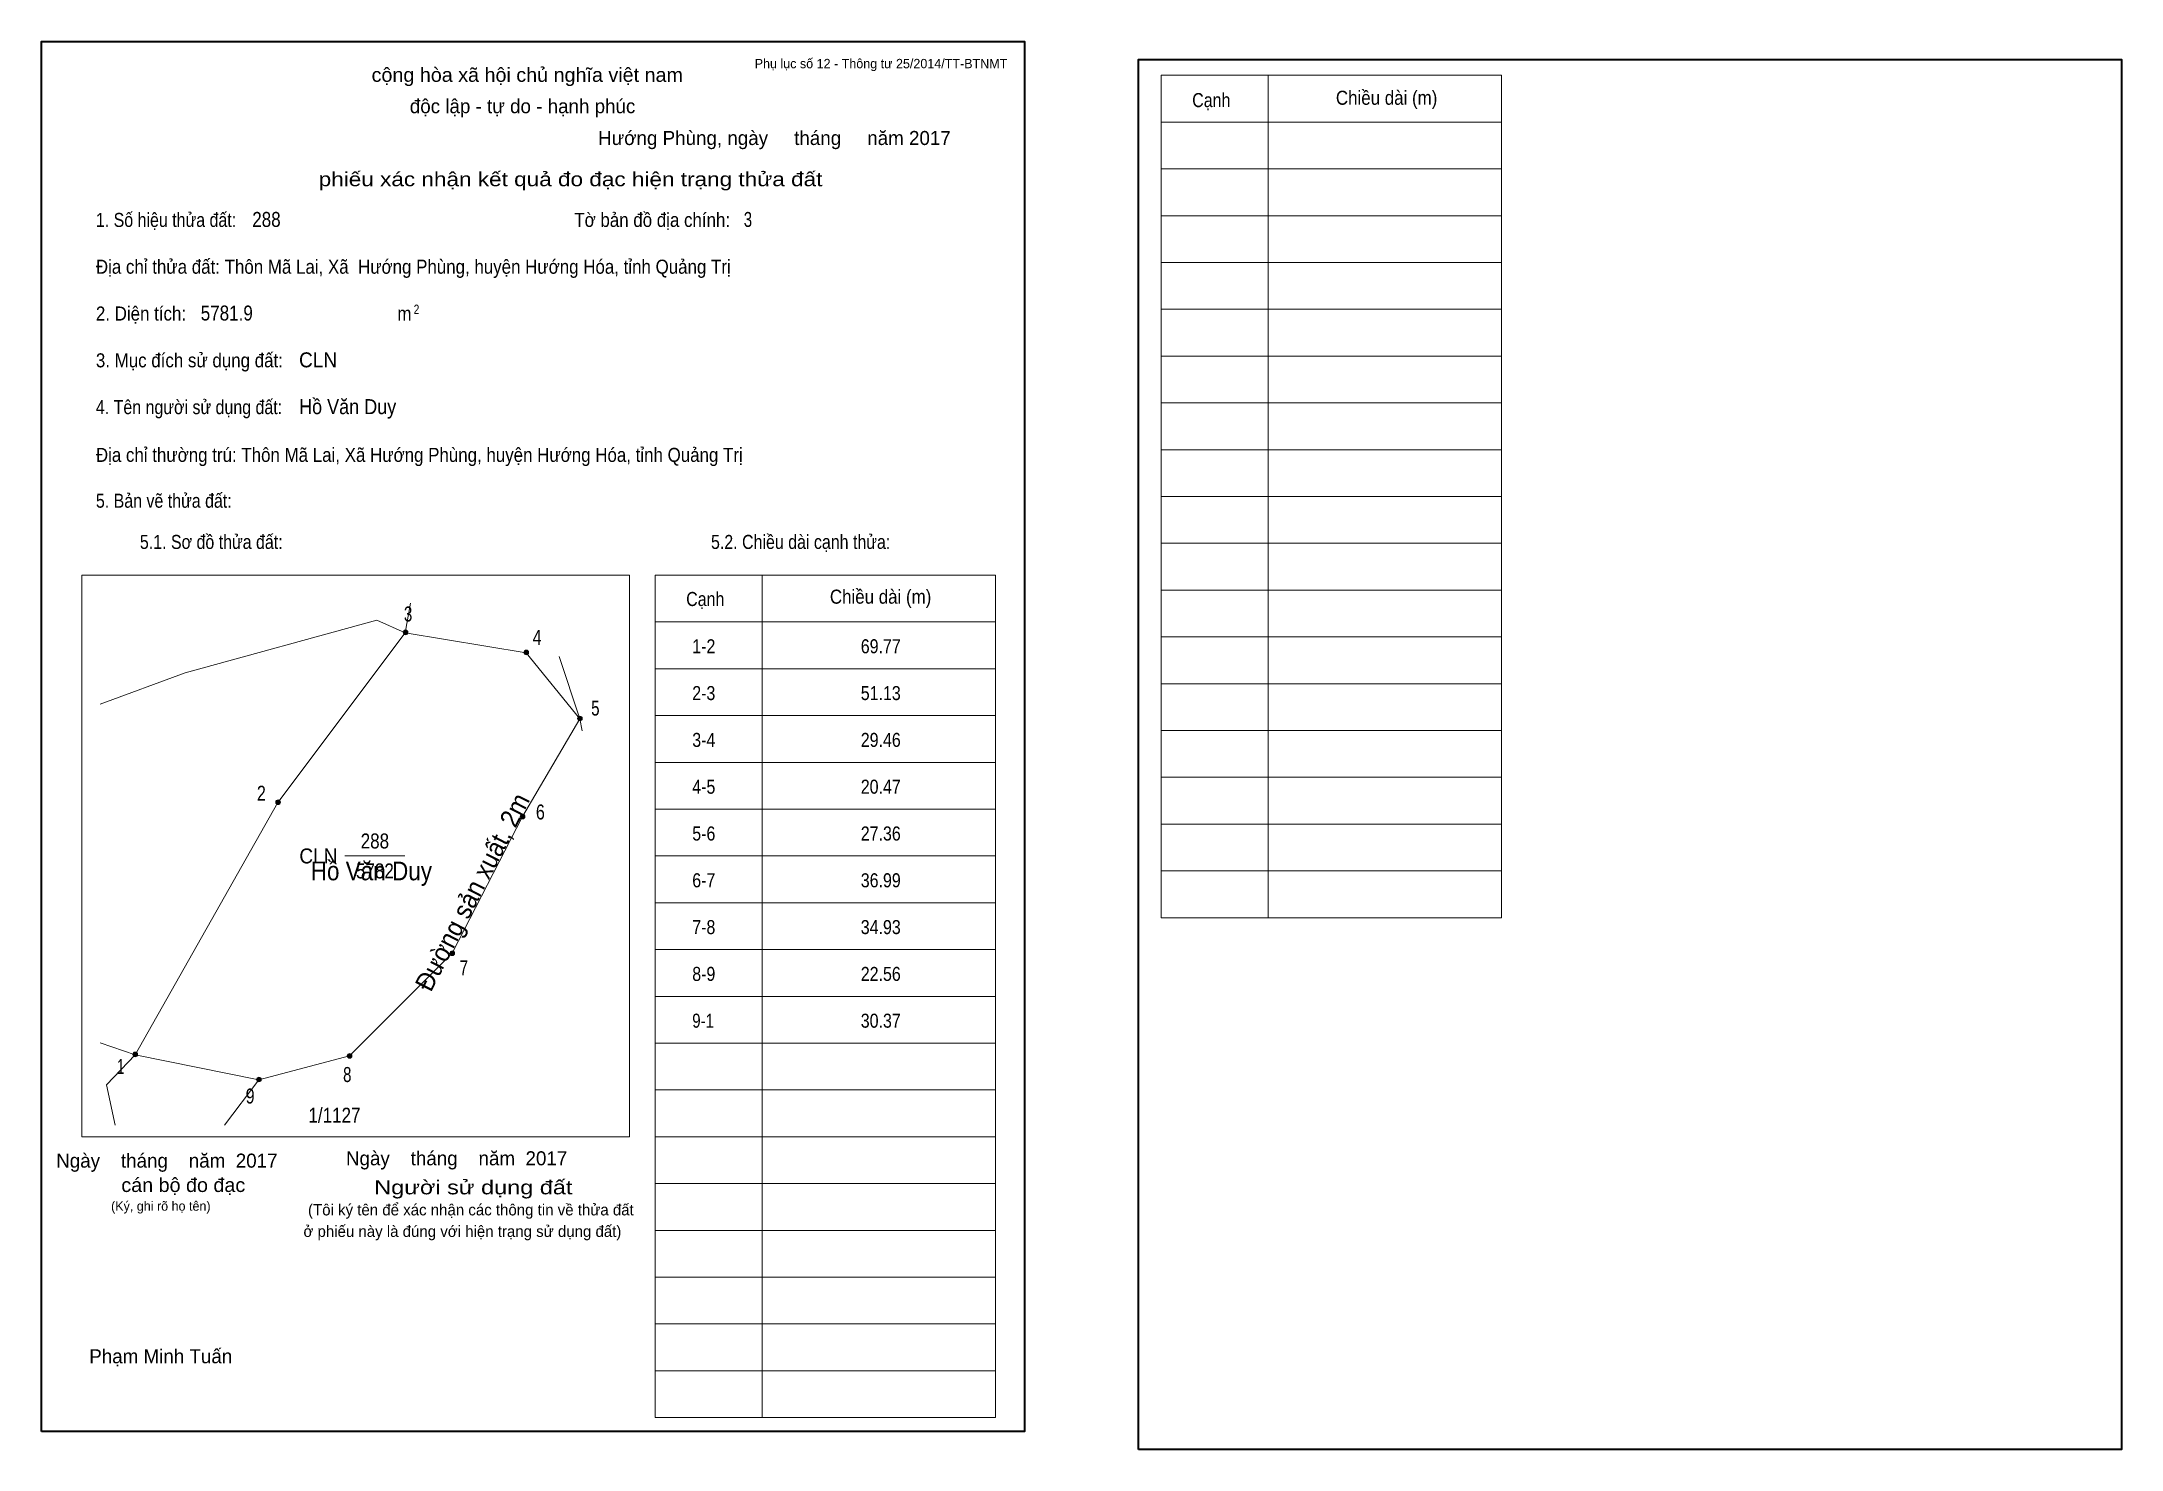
# Model space of a CAD drawing. Header units: centimetres. Extents: x 0 to 44.4, y -0.4 to 29.7.
import ezdxf
from ezdxf.enums import TextEntityAlignment as Align

# ---------------------------------------------------------------- set-up
doc = ezdxf.new("R2010")
doc.units = ezdxf.units.CM
doc.header["$LTSCALE"] = 0.12
for name, color, linetype in [('2', 7, 'Continuous'), ('30', 7, 'Continuous'), ('34', 7, 'Continuous')]:
    doc.layers.add(name, color=color, linetype=linetype)
for name, color, linetype, lineweight in [('32', 7, 'Continuous', 13), ('33', 7, 'Continuous', 13), ('6', 7, 'Continuous', 13), ('63', 7, 'Continuous', 13)]:
    doc.layers.add(name, color=color, linetype=linetype, lineweight=lineweight)

msp = doc.modelspace()

# ---------------------------------------------------------------- hatches: boundary and pattern name
at = {"layer": '32'}
for points in [[(7.8252, 17.0771, 1), (7.7252, 17.0771, 1)], [(10.4046, 16.6475, 1), (10.3046, 16.6475, 1)], [(11.5504, 15.2371, 1), (11.4504, 15.2371, 1)], [(5.1011, 13.4477, 1), (5.0011, 13.4477, 1)], [(10.3264, 13.1397, 1), (10.2264, 13.1397, 1)], [(8.8228, 10.2212, 1), (8.7228, 10.2212, 1)], [(2.0504, 8.0582, 1), (1.9504, 8.0582, 1)], [(6.6305, 8.0289, 1), (6.5305, 8.0289, 1)], [(4.6928, 7.5238, 1), (4.5928, 7.5238, 1)]]:
    msp.add_hatch(color=256, dxfattribs=at).paths.add_polyline_path(points)

# ---------------------------------------------------------------- linework, layer by layer
for centre in [(7.7752, 17.0771), (10.3546, 16.6475), (11.5004, 15.2371), (5.0511, 13.4477), (10.2764, 13.1397), (8.7728, 10.2212), (2.0004, 8.0582), (6.5805, 8.0289), (4.6428, 7.5238)]:
    msp.add_circle(centre, 0.05, dxfattribs=at)
at = {"layer": '33'}
msp.add_line((6.48, 12.3), (7.76, 12.3), dxfattribs=at)
at = {"layer": '6'}
for p, q in [((7.77, 17.07), (7.16, 17.34)), ((7.77, 17.07), (7.88, 17.7)), ((11.06, 16.56), (11.5, 15.23)), ((11.55, 14.97), (11.5, 15.23)), ((4.64, 7.52), (2, 8.05)), ((4.64, 7.52), (3.91, 6.55))]:
    msp.add_line(p, q, dxfattribs=at)
for points in [[(1.25, 15.54), (3.07, 16.21), (7.16, 17.34)], [(7.77, 17.07), (5.05, 13.44), (2, 8.05)], [(7.77, 17.07), (10.35, 16.64), (11.5, 15.23)], [(4.64, 7.52), (6.58, 8.03), (8.77, 10.22), (10.27, 13.14), (11.5, 15.23)], [(1.57, 6.55), (1.39, 7.41), (2, 8.05), (1.25, 8.31)]]:
    msp.add_lwpolyline(points, dxfattribs=at)
at = {"layer": '63'}
for p, q in [((23.92, 28.98), (31.19, 28.98)), ((23.92, 10.98), (23.92, 28.98)), ((26.2, 10.98), (26.2, 28.98)), ((31.19, 10.98), (31.19, 28.98)), ((23.92, 27.98), (31.19, 27.98)), ((23.92, 26.98), (31.19, 26.98)), ((23.92, 25.98), (31.19, 25.98)), ((23.92, 24.98), (31.19, 24.98)), ((23.92, 23.98), (31.19, 23.98)), ((23.92, 22.98), (31.19, 22.98)), ((23.92, 21.98), (31.19, 21.98)), ((23.92, 20.98), (31.19, 20.98)), ((23.92, 19.98), (31.19, 19.98)), ((23.92, 18.98), (31.19, 18.98)), ((0.86, 18.3), (12.56, 18.3)), ((0.86, 6.3), (0.86, 18.3)), ((12.56, 6.3), (12.56, 18.3)), ((13.11, 18.3), (20.38, 18.3)), ((13.11, 0.3), (13.11, 18.3)), ((15.39, 0.3), (15.39, 18.3)), ((20.38, 0.3), (20.38, 18.3)), ((23.92, 17.98), (31.19, 17.98)), ((13.11, 17.3), (20.38, 17.3)), ((23.92, 16.98), (31.19, 16.98)), ((13.11, 16.3), (20.38, 16.3)), ((23.92, 15.98), (31.19, 15.98)), ((13.11, 15.3), (20.38, 15.3)), ((23.92, 14.98), (31.19, 14.98)), ((13.11, 14.3), (20.38, 14.3)), ((23.92, 13.98), (31.19, 13.98)), ((13.11, 13.3), (20.38, 13.3)), ((23.92, 12.98), (31.19, 12.98)), ((13.11, 12.3), (20.38, 12.3)), ((23.92, 11.98), (31.19, 11.98)), ((13.11, 11.3), (20.38, 11.3)), ((23.92, 10.98), (31.19, 10.98)), ((13.11, 10.3), (20.38, 10.3)), ((13.11, 9.3), (20.38, 9.3)), ((13.11, 8.3), (20.38, 8.3)), ((13.11, 7.3), (20.38, 7.3)), ((0.86, 6.3), (12.56, 6.3)), ((13.11, 6.3), (20.38, 6.3)), ((13.11, 5.3), (20.38, 5.3)), ((13.11, 4.3), (20.38, 4.3)), ((13.11, 3.3), (20.38, 3.3)), ((13.11, 2.3), (20.38, 2.3)), ((13.11, 1.3), (20.38, 1.3)), ((13.11, 0.3), (20.38, 0.3))]:
    msp.add_line(p, q, dxfattribs=at)
at = {"layer": '63', "lineweight": 35}
for points in [[(0, 0), (0, 29.7), (21, 29.7), (21, 0)], [(23.43, -0.38), (23.43, 29.32), (44.43, 29.32), (44.43, -0.38)]]:
    msp.add_lwpolyline(points, close=True, dxfattribs=at)

# ---------------------------------------------------------------- texts
at = {"layer": '2', "width": 0.95}
msp.add_text('Đường sản xuất, 2m', height=0.3994, rotation=62.742, dxfattribs=at).set_placement((9.379, 11.4385), align=Align.CENTER)
at = {"layer": '2', "width": 0.9}
msp.add_text('Hồ Văn Duy', height=0.3994, dxfattribs=at).set_placement((7.045, 11.78), align=Align.CENTER)
at = {"layer": '30'}
for s, height, width, p in [('1-2', 0.3, 0.85, (13.9, 16.63)), ('69.77', 0.3, 0.85, (17.5, 16.63)), ('2-3', 0.3, 0.85, (13.9, 15.63)), ('51.13', 0.3, 0.85, (17.5, 15.63)), ('3-4', 0.3, 0.85, (13.9, 14.63)), ('29.46', 0.3, 0.85, (17.5, 14.63)), ('4-5', 0.3, 0.85, (13.9, 13.63)), ('20.47', 0.3, 0.85, (17.5, 13.63)), ('5-6', 0.3, 0.85, (13.9, 12.63)), ('27.36', 0.3, 0.85, (17.5, 12.63)), ('6-7', 0.3, 0.85, (13.9, 11.63)), ('36.99', 0.3, 0.85, (17.5, 11.63)), ('7-8', 0.3, 0.85, (13.9, 10.63)), ('34.93', 0.3, 0.85, (17.5, 10.63)), ('8-9', 0.3, 0.85, (13.9, 9.63)), ('22.56', 0.3, 0.85, (17.5, 9.63)), ('9-1', 0.3, 0.8, (13.9, 8.63)), ('30.37', 0.3, 0.85, (17.5, 8.63)), ('1/1127', 0.32, 0.85, (5.7, 6.6))]:
    msp.add_text(s, height=height, dxfattribs=dict(at, width=width)).set_placement(p)
at = {"layer": '32'}
for s, width, p in [('3', 0.75, (7.83, 17.31)), ('4', 0.8, (10.585, 16.81)), ('5', 0.75, (11.83, 15.3)), ('2', 0.8, (4.695, 13.48)), ('6', 0.8, (10.655, 13.08)), ('7', 0.75, (9.02, 9.75)), ('1', 0.65, (1.69, 7.64)), ('8', 0.75, (6.53, 7.47)), ('9', 0.8, (4.455, 7.01))]:
    msp.add_text(s, height=0.32, dxfattribs=dict(at, width=width)).set_placement(p, align=Align.CENTER)
at = {"layer": '33', "width": 0.95}
msp.add_text('CLN', height=0.32, dxfattribs=at).set_placement((6.32, 12.14), align=Align.RIGHT)
at = {"layer": '33', "width": 0.85}
for s, p in [('288', (7.12, 12.46)), ('5782', (7.12, 11.82))]:
    msp.add_text(s, height=0.32, dxfattribs=at).set_placement(p, align=Align.CENTER)
at = {"layer": '34'}
for s, width, p in [('288', 0.85, (4.5, 25.74)), ('3', 0.75, (15, 25.74)), ('5781.9', 0.85, (3.4, 23.74)), ('CLN', 0.95, (5.5, 22.74)), ('Hồ Văn Duy', 0.9, (5.5, 21.74))]:
    msp.add_text(s, height=0.32, dxfattribs=dict(at, width=width)).set_placement(p)
at = {"layer": '63'}
for s, height, p in [('Phụ lục số 12 - Thông tư 25/2014/TT-BTNMT', 0.2, (20.63, 29.13)), ('Ngày    tháng    năm  2017', 0.3, (5.04, 5.64)), ('Ngày    tháng    năm  2017', 0.3, (11.23, 5.69)), ('(Ký, ghi rõ họ tên)', 0.2, (3.61, 4.72))]:
    msp.add_text(s, height=height, dxfattribs=at).set_placement(p, align=Align.RIGHT)
at = {"layer": '63', "width": 1.05}
msp.add_text('cộng hòa xã hội chủ nghĩa việt nam', height=0.3, dxfattribs=at).set_placement((10.375, 28.84), align=Align.CENTER)
at = {"layer": '63'}
for s, height, p in [('độc lập - tự do - hạnh phúc', 0.3, (10.275, 28.17)), ('Hướng Phùng, ngày     tháng     năm 2017', 0.3, (15.655, 27.49)), ('(Tôi ký tên để xác nhận các thông tin về thửa đất ', 0.24, (9.215, 4.62)), ('ở phiếu này là đúng với hiện trạng sử dụng đất)', 0.24, (8.99, 4.16)), ('Phạm Minh Tuấn', 0.3, (2.545, 1.46))]:
    msp.add_text(s, height=height, dxfattribs=at).set_placement(p, align=Align.CENTER)
for s, height, width, p in [('Cạnh', 0.3, 0.85, (24.58, 28.3)), ('Chiều dài (m)', 0.3, 0.9, (27.65, 28.35)), ('1. Số hiệu thửa đất:', 0.3, 0.85, (1.16, 25.74)), ('Tờ bản đồ địa chính:', 0.3, 0.9, (11.38, 25.74)), ('Địa chỉ thửa đất: Thôn Mã Lai, Xã  Hướng Phùng, huyện Hướng Hóa, tỉnh Quảng Trị', 0.3, 0.9, (1.16, 24.74)), ('2. Diện tích:', 0.3, 0.9, (1.16, 23.74)), ('2', 0.2, 0.8, (7.95, 23.88)), ('m', 0.3, 0.9, (7.6, 23.74)), ('3. Mục đích sử dụng đất:', 0.3, 0.9, (1.16, 22.74)), ('4. Tên người sử dụng đất:', 0.3, 0.85, (1.16, 21.74)), ('Địa chỉ thường trú: Thôn Mã Lai, Xã Hướng Phùng, huyện Hướng Hóa, tỉnh Quảng Trị', 0.3, 0.9, (1.16, 20.72)), ('5. Bản vẽ thửa đất:', 0.3, 0.85, (1.16, 19.74)), ('5.1. Sơ đồ thửa đất:', 0.3, 0.85, (2.1, 18.86)), ('5.2. Chiều dài cạnh thửa:', 0.3, 0.85, (14.3, 18.86)), ('Cạnh', 0.3, 0.85, (13.77, 17.64)), ('Chiều dài (m)', 0.3, 0.9, (16.84, 17.69))]:
    msp.add_text(s, height=height, dxfattribs=dict(at, width=width)).set_placement(p)
for s, width, p in [('phiếu xác nhận kết quả đo đạc hiện trạng thửa đất', 1.2, (16.68, 26.61)), ('cán bộ đo đạc', 1.05, (4.35, 5.12)), ('Người sử dụng đất', 1.25, (11.34, 5.07))]:
    msp.add_text(s, height=0.3, dxfattribs=dict(at, width=width)).set_placement(p, align=Align.RIGHT)

doc.saveas('drawing.dxf')
